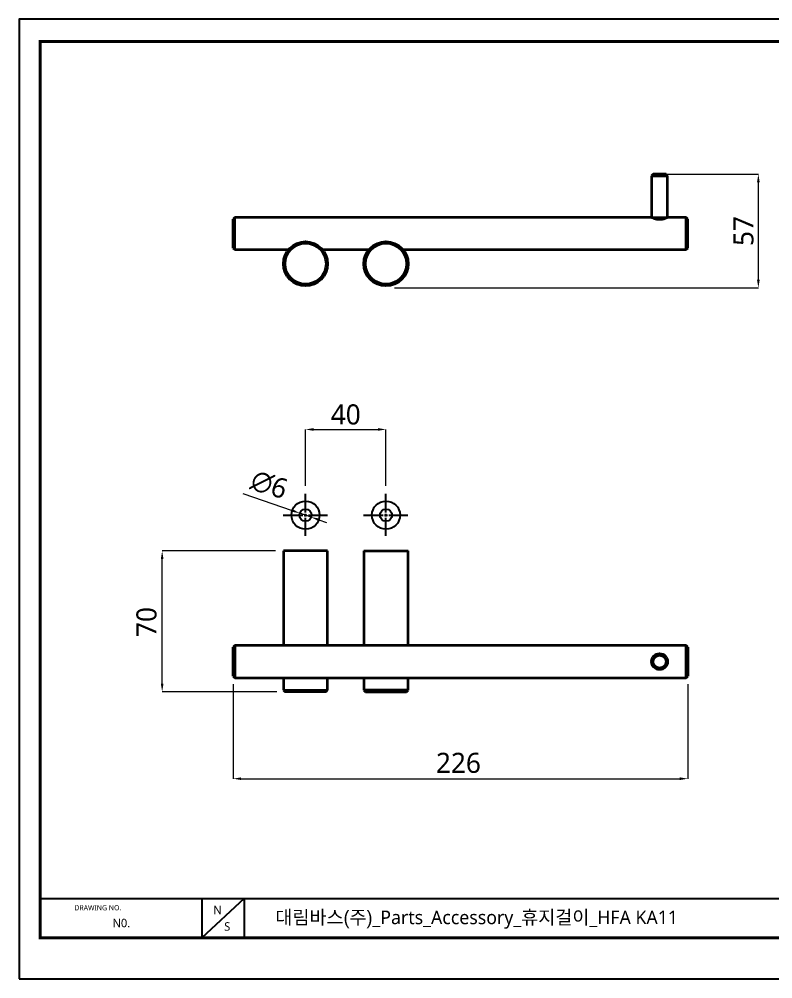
# Model space of a CAD drawing. Extents: x 16296681342 to 16296681993, y -37409617900 to -37409617423.
# Drawn here: x 16296681342.4 to 16296681717.1, y -37409617900.2 to -37409617423.2 of the extents above; entities that cross this region are included whole.
import ezdxf

# ---------------------------------------------------------------- set-up
doc = ezdxf.new("R2010")
doc.units = 0
doc.header["$LTSCALE"] = 10
doc.header["$MEASUREMENT"] = 0
doc.header["$PDMODE"] = 3
doc.header["$PDSIZE"] = -10
doc.linetypes.add('CENTER2', pattern=[28.575, 19.05, -3.175, 3.175, -3.175])
doc.layers.get('0').update_dxf_attribs({"linetype": 'CONTINUOUS'})
doc.layers.get('DEFPOINTS').update_dxf_attribs({"linetype": 'CONTINUOUS'})
doc.layers.add('1', color=7, linetype='CONTINUOUS')
doc.layers.add('BODY', color=7, linetype='CONTINUOUS')
doc.styles.add('Daelim Dimension', font='NanumGothic.ttf')
doc.dimstyles.new('DEFAULT', dxfattribs={"dimscale": 2, "dimtxt": 2, "dimasz": 2, "dimexe": 0, "dimexo": 2, "dimgap": 1, "dimtad": 1, "dimdec": 1, "dimzin": 9, "dimdsep": 46, "dimtxsty": 'Daelim Dimension', "dimcen": 0.5, "dimclrd": 252, "dimclre": 252, "dimclrt": 3, "dimadec": 1, "dimazin": 0, "dimtfac": 1, "dimtdec": 1, "dimtix": 1, "dimtmove": 0, "dimatfit": 3, "dimfxl": 0, "dimtolj": 1, "dimtzin": 1, "dimlwd": 9, "dimlwe": 9, "dimarcsym": 0})

# ---------------------------------------------------------------- blocks, each defined once
blk = doc.blocks.new('*D129')
at = {"layer": 'BODY', "color": 5, "lineweight": 9, "ltscale": 0.7}
for p, q in [((16296681664.78772, -37409617500.206467), (16296681709.9091, -37409617500.206467)), ((16296681709.9091, -37409617552.706673), (16296681709.9091, -37409617504.206467)), ((16296681528.93609, -37409617556.706673), (16296681709.9091, -37409617556.706673))]:
    blk.add_line(p, q, dxfattribs=at)
at = {"layer": 'BODY', "color": 5, "ltscale": 0.7}
for points in [[(16296681709.24243, -37409617504.206467), (16296681710.575769, -37409617504.206467), (16296681709.9091, -37409617500.206467)], [(16296681709.24243, -37409617552.706673), (16296681710.575769, -37409617552.706673), (16296681709.9091, -37409617556.706673)]]:
    blk.add_solid(points, dxfattribs=at)
at = {"layer": 'DEFPOINTS', "color": 0, "ltscale": 0.7}
for p in [(16296681660.78772, -37409617500.206467), (16296681709.9091, -37409617500.206467), (16296681524.93609, -37409617556.706673)]:
    blk.add_point(p, dxfattribs=at)
at = {"layer": 'BODY', "color": 7, "lineweight": 5, "ltscale": 0.7, "insert": (16296681702.52282, -37409617528.456558), "char_height": 10, "attachment_point": 5, "rotation": 90, "style": 'Daelim Dimension'}
blk.add_mtext('\\A1;57', dxfattribs=at)
blk = doc.blocks.new('*D130')
at = {"layer": 'BODY', "color": 5, "lineweight": 9, "ltscale": 0.7}
for p, q in [((16296681469.78772, -37409617687.47404), (16296681413.5142, -37409617687.47404)), ((16296681413.5142, -37409617753.47404), (16296681413.5142, -37409617691.47404)), ((16296681470.58772, -37409617757.47404), (16296681413.5142, -37409617757.47404))]:
    blk.add_line(p, q, dxfattribs=at)
at = {"layer": 'BODY', "color": 5, "ltscale": 0.7}
for points in [[(16296681412.84754, -37409617691.47404), (16296681414.18087, -37409617691.47404), (16296681413.5142, -37409617687.47404)], [(16296681412.84754, -37409617753.47404), (16296681414.18087, -37409617753.47404), (16296681413.5142, -37409617757.47404)]]:
    blk.add_solid(points, dxfattribs=at)
at = {"layer": 'DEFPOINTS', "color": 0, "ltscale": 0.7}
for p in [(16296681413.5142, -37409617687.47404), (16296681473.78772, -37409617687.47404), (16296681474.58772, -37409617757.47404)]:
    blk.add_point(p, dxfattribs=at)
at = {"layer": 'BODY', "color": 7, "lineweight": 5, "ltscale": 0.7, "insert": (16296681400.69874, -37409617730.24942), "char_height": 10, "attachment_point": 1, "rotation": 90, "style": 'Daelim Dimension'}
blk.add_mtext('\\A1;70', dxfattribs=at)
blk = doc.blocks.new('*D131')
at = {"layer": 'BODY', "color": 5, "lineweight": 9, "ltscale": 0.7}
for p, q in [((16296681448.78772, -37409617753.674026), (16296681448.78772, -37409617800.678871)), ((16296681674.78772, -37409617753.674026), (16296681674.78772, -37409617800.678871)), ((16296681452.78772, -37409617800.678871), (16296681670.78772, -37409617800.678871))]:
    blk.add_line(p, q, dxfattribs=at)
at = {"layer": 'BODY', "color": 5, "ltscale": 0.7}
for points in [[(16296681452.78772, -37409617800.012207), (16296681452.78772, -37409617801.345543), (16296681448.78772, -37409617800.678871)], [(16296681670.78772, -37409617800.012207), (16296681670.78772, -37409617801.345543), (16296681674.78772, -37409617800.678871)]]:
    blk.add_solid(points, dxfattribs=at)
at = {"layer": 'DEFPOINTS', "color": 0, "ltscale": 0.7}
for p in [(16296681448.78772, -37409617749.674026), (16296681674.78772, -37409617749.674026), (16296681674.78772, -37409617800.678871)]:
    blk.add_point(p, dxfattribs=at)
at = {"layer": 'BODY', "color": 7, "lineweight": 5, "ltscale": 0.7, "insert": (16296681549.620331, -37409617787.791893), "char_height": 10, "attachment_point": 1, "style": 'Daelim Dimension'}
blk.add_mtext('\\A1;226', dxfattribs=at)
blk = doc.blocks.new('*D138')
at = {"layer": 'BODY', "color": 5, "lineweight": 9, "ltscale": 0.7}
for p, q in [((16296681453.57, -37409617658.87), (16296681478.17, -37409617667.39)), ((16296681487.62, -37409617670.67), (16296681481.95, -37409617668.7)), ((16296681491.4, -37409617671.97), (16296681495.18, -37409617673.28))]:
    blk.add_line(p, q, dxfattribs=at)
at = {"layer": 'BODY', "color": 5, "ltscale": 0.7}
for points in [[(16296681478.39, -37409617666.76), (16296681477.95, -37409617668.02), (16296681481.95, -37409617668.7)], [(16296681491.62, -37409617671.34), (16296681491.18, -37409617672.6), (16296681487.62, -37409617670.67)]]:
    blk.add_solid(points, dxfattribs=at)
at = {"layer": 'DEFPOINTS', "color": 0, "ltscale": 0.7}
for p in [(16296681481.95, -37409617668.7), (16296681487.62, -37409617670.67)]:
    blk.add_point(p, dxfattribs=at)
at = {"layer": 'BODY', "color": 7, "lineweight": 5, "ltscale": 0.7, "insert": (16296681466.72, -37409617654.55), "char_height": 10, "attachment_point": 5, "rotation": 340.9002, "style": 'Daelim Dimension'}
blk.add_mtext('\\A1;∅6', dxfattribs=at)
blk = doc.blocks.new('*U137')
at = {"color": 0, "linetype": 'CENTER2'}
for p, q in [((0, 1.4), (0, 10.61)), ((-11.18, 0), (-1.4, 0)), ((1.4, 0), (10.94, 0)), ((0, -10.25), (0, -1.4))]:
    blk.add_line(p, q, dxfattribs=at)
at = {"color": 0, "linetype": 'Continuous'}
for p, q in [((-0.7, 0), (0.7, 0)), ((0, -0.7), (0, 0.7))]:
    blk.add_line(p, q, dxfattribs=at)
blk = doc.blocks.new('*U140')
at = {"color": 0, "linetype": 'CENTER2'}
for p, q in [((0, 1.4), (0, 10.61)), ((-11.18, 0), (-1.4, 0)), ((1.4, 0), (10.94, 0)), ((0, -10.25), (0, -1.4))]:
    blk.add_line(p, q, dxfattribs=at)
at = {"color": 0, "linetype": 'Continuous'}
for p, q in [((-0.7, 0), (0.7, 0)), ((0, -0.7), (0, 0.7))]:
    blk.add_line(p, q, dxfattribs=at)
blk = doc.blocks.new('*D141')
at = {"layer": 'BODY', "color": 5, "lineweight": 9, "ltscale": 0.7}
for p, q in [((16296681484.78772, -37409617655.069107), (16296681484.78772, -37409617627.07962)), ((16296681488.78772, -37409617627.07962), (16296681520.78772, -37409617627.07962)), ((16296681524.78772, -37409617655.069107), (16296681524.78772, -37409617627.07962))]:
    blk.add_line(p, q, dxfattribs=at)
at = {"layer": 'BODY', "color": 5, "ltscale": 0.7}
for points in [[(16296681488.78772, -37409617626.412956), (16296681488.78772, -37409617627.746277), (16296681484.78772, -37409617627.07962)], [(16296681520.78772, -37409617626.412956), (16296681520.78772, -37409617627.746277), (16296681524.78772, -37409617627.07962)]]:
    blk.add_solid(points, dxfattribs=at)
at = {"layer": 'DEFPOINTS', "color": 0, "ltscale": 0.7}
for p in [(16296681524.78772, -37409617627.07962), (16296681484.78772, -37409617659.069107), (16296681524.78772, -37409617659.069107)]:
    blk.add_point(p, dxfattribs=at)
at = {"layer": 'BODY', "color": 7, "lineweight": 5, "ltscale": 0.7, "insert": (16296681504.78772, -37409617619.671898), "char_height": 10, "attachment_point": 5, "style": 'Daelim Dimension'}
blk.add_mtext('\\A1;40', dxfattribs=at)

msp = doc.modelspace()

# ---------------------------------------------------------------- linework, layer by layer
at = {"color": 5}
msp.add_line((16296681352.907619, -37409617860.183144), (16296681877.0949, -37409617860.183144), dxfattribs=at)
at = {"color": 5, "ltscale": 40}
for p, q in [((16296681433.258301, -37409617860.183144), (16296681433.258301, -37409617879.799477)), ((16296681433.258301, -37409617860.183144), (16296681433.258301, -37409617879.799477)), ((16296681454.252661, -37409617860.183144), (16296681433.258301, -37409617879.799477)), ((16296681454.252661, -37409617860.183144), (16296681433.258301, -37409617879.799477)), ((16296681454.252661, -37409617860.183144), (16296681454.252661, -37409617879.799477)), ((16296681454.252661, -37409617860.183144), (16296681454.252661, -37409617879.799477))]:
    msp.add_line(p, q, dxfattribs=at)
at = {"ltscale": 0.5}
msp.add_lwpolyline([(16296681342.439421, -37409617900.150017), (16296681993.439421, -37409617900.150017), (16296681993.439421, -37409617423.150017), (16296681342.439421, -37409617423.150017)], close=True, dxfattribs=at)
at = {"color": 5, "linetype": 'ByBlock', "lineweight": 200, "const_width": 1.5}
msp.add_lwpolyline([(16296681352.907619, -37409617879.725304), (16296681982.907619, -37409617879.725304), (16296681982.907619, -37409617434.225304), (16296681352.907619, -37409617434.225304)], close=True, dxfattribs=at)
for centre, radius in [((16296681484.78772, -37409617669.683487), 7), ((16296681484.78772, -37409617669.683487), 3), ((16296681524.78772, -37409617669.683487), 7), ((16296681524.78772, -37409617669.683487), 3)]:
    msp.add_circle(centre, radius)
at = {"layer": '1', "linetype": 'Continuous', "lineweight": 35}
for p, q in [((16296681657.587721, -37409617500.206451), (16296681656.78772, -37409617501.006447)), ((16296681660.78772, -37409617500.206451), (16296681657.587721, -37409617500.206451)), ((16296681663.987711, -37409617500.206451), (16296681660.78772, -37409617500.206451)), ((16296681664.78772, -37409617501.006447), (16296681663.987711, -37409617500.206451)), ((16296681656.78772, -37409617501.006447), (16296681656.78772, -37409617521.706017)), ((16296681656.78772, -37409617501.006447), (16296681660.78772, -37409617501.006447)), ((16296681660.78772, -37409617501.006447), (16296681664.78772, -37409617501.006447)), ((16296681664.78772, -37409617521.706017), (16296681664.78772, -37409617501.006447)), ((16296681449.587721, -37409617521.706451), (16296681448.78772, -37409617522.506447)), ((16296681448.78772, -37409617536.906464), (16296681448.78772, -37409617522.506447)), ((16296681449.587721, -37409617537.706451), (16296681449.587721, -37409617521.706451)), ((16296681656.78772, -37409617521.706451), (16296681449.587721, -37409617521.706451)), ((16296681673.987711, -37409617521.706451), (16296681664.78783, -37409617521.706451)), ((16296681674.78772, -37409617522.506447), (16296681673.987711, -37409617521.706451)), ((16296681673.987711, -37409617537.706451), (16296681673.987711, -37409617521.706451)), ((16296681674.78772, -37409617536.906464), (16296681674.78772, -37409617522.506447)), ((16296681448.78772, -37409617536.906464), (16296681449.587721, -37409617537.706451)), ((16296681449.587721, -37409617537.706451), (16296681476.30209, -37409617537.706451)), ((16296681493.273529, -37409617537.706451), (16296681516.30196, -37409617537.706451)), ((16296681533.2745, -37409617537.706451), (16296681673.987711, -37409617537.706451)), ((16296681673.987711, -37409617537.706451), (16296681674.78772, -37409617536.906464)), ((16296681495.78772, -37409617687.47403), (16296681473.78772, -37409617687.47403)), ((16296681473.78772, -37409617687.47403), (16296681473.78772, -37409617734.473808)), ((16296681495.78772, -37409617734.473808), (16296681495.78772, -37409617687.47403)), ((16296681513.78772, -37409617687.47403), (16296681513.78772, -37409617734.473808)), ((16296681513.78772, -37409617687.47403), (16296681535.78772, -37409617687.47403)), ((16296681535.78772, -37409617734.473808), (16296681535.78772, -37409617687.47403)), ((16296681449.587721, -37409617734.47403), (16296681448.78772, -37409617735.274033)), ((16296681448.78772, -37409617749.674026), (16296681448.78772, -37409617735.274033)), ((16296681673.987711, -37409617734.47403), (16296681449.587721, -37409617734.47403)), ((16296681449.587721, -37409617734.47403), (16296681449.587721, -37409617750.47403)), ((16296681674.78772, -37409617735.274033), (16296681673.987711, -37409617734.47403)), ((16296681673.987711, -37409617750.47403), (16296681673.987711, -37409617734.47403)), ((16296681674.78772, -37409617735.274033), (16296681674.78772, -37409617749.674026)), ((16296681448.78772, -37409617749.674026), (16296681449.587721, -37409617750.47403)), ((16296681449.587721, -37409617750.47403), (16296681673.987711, -37409617750.47403)), ((16296681473.78772, -37409617750.473061), (16296681473.78772, -37409617756.674026)), ((16296681495.78772, -37409617756.674026), (16296681495.78772, -37409617750.473061)), ((16296681513.78772, -37409617750.473061), (16296681513.78772, -37409617756.674026)), ((16296681535.78772, -37409617756.674026), (16296681535.78772, -37409617750.473061)), ((16296681673.987711, -37409617750.47403), (16296681674.78772, -37409617749.674026)), ((16296681473.78772, -37409617756.674026), (16296681495.78772, -37409617756.674026)), ((16296681473.78772, -37409617756.674026), (16296681474.587721, -37409617757.47403)), ((16296681494.987711, -37409617757.47403), (16296681474.587721, -37409617757.47403)), ((16296681494.987711, -37409617757.47403), (16296681495.78772, -37409617756.674026)), ((16296681513.78772, -37409617756.674026), (16296681514.587721, -37409617757.47403)), ((16296681524.78772, -37409617756.674026), (16296681513.78772, -37409617756.674026)), ((16296681514.587721, -37409617757.47403), (16296681524.78772, -37409617757.47403)), ((16296681535.78772, -37409617756.674026), (16296681524.78772, -37409617756.674026)), ((16296681524.78772, -37409617757.47403), (16296681534.987711, -37409617757.47403)), ((16296681534.987711, -37409617757.47403), (16296681535.78772, -37409617756.674026))]:
    msp.add_line(p, q, dxfattribs=at)
at = {"layer": '1', "color": 0, "linetype": 'Continuous', "lineweight": 35}
msp.add_line((16296681449.587721, -37409617521.706451), (16296681448.78772, -37409617522.506447), dxfattribs=at)
at = {"layer": '1', "linetype": 'Continuous', "lineweight": 35}
for centre, radius in [((16296681484.78772, -37409617544.706451), 11), ((16296681524.78772, -37409617544.706451), 11), ((16296681484.78772, -37409617544.706451), 10.2), ((16296681524.78772, -37409617544.706451), 10.2), ((16296681660.78772, -37409617742.47403), 4), ((16296681660.78772, -37409617742.47403), 3.2)]:
    msp.add_circle(centre, radius, dxfattribs=at)
msp.add_open_spline([(16296681656.78771, -37409617521.706451), (16296681656.78772, -37409617521.706459), (16296681656.794479, -37409617521.709839), (16296681656.82095, -37409617521.72303), (16296681656.860371, -37409617521.742622), (16296681656.92535, -37409617521.774452), (16296681656.974091, -37409617521.797997), (16296681656.984261, -37409617521.802902), (16296681657.005329, -37409617521.813019), (16296681657.038019, -37409617521.828667), (16296681657.07391, -37409617521.845673), (16296681657.14987, -37409617521.881371), (16296681657.206051, -37409617521.907387), (16296681657.3293, -37409617521.963219), (16296681657.396351, -37409617521.993019), (16296681657.487049, -37409617522.032204), (16296681657.505529, -37409617522.040131), (16296681657.54319, -37409617522.056183), (16296681657.562361, -37409617522.064293), (16296681657.620621, -37409617522.08876), (16296681657.660561, -37409617522.105293), (16296681657.783609, -37409617522.155357), (16296681657.869961, -37409617522.189377), (16296681658.05125, -37409617522.257881), (16296681658.146191, -37409617522.292351), (16296681658.2953, -37409617522.343712), (16296681658.346109, -37409617522.360771), (16296681658.424061, -37409617522.386192), (16296681658.450371, -37409617522.394653), (16296681658.503349, -37409617522.411407), (16296681658.53002, -37409617522.419724), (16296681658.664339, -37409617522.460876), (16296681658.77475, -37409617522.492577), (16296681659.001619, -37409617522.552559), (16296681659.11808, -37409617522.580856), (16296681659.357309, -37409617522.633087), (16296681659.480089, -37409617522.657028), (16296681659.63785, -37409617522.683548), (16296681659.669621, -37409617522.688683), (16296681659.733589, -37409617522.698593), (16296681659.765699, -37409617522.703346), (16296681659.862089, -37409617522.71698), (16296681659.926571, -37409617522.725227), (16296681660.12067, -37409617522.747398), (16296681660.381229, -37409617522.770042), (16296681660.64533, -37409617522.778061), (16296681660.84477, -37409617522.778343), (16296681660.91148, -37409617522.777473), (16296681661.0119, -37409617522.774696), (16296681661.04549, -37409617522.773537), (16296681661.11244, -37409617522.770729), (16296681661.1458, -37409617522.769081), (16296681661.31201, -37409617522.759712), (16296681661.44314, -37409617522.748497), (16296681661.70187, -37409617522.719383), (16296681661.829479, -37409617522.701469), (16296681662.01833, -37409617522.670082), (16296681662.080851, -37409617522.658867), (16296681662.17399, -37409617522.640984), (16296681662.204969, -37409617522.634842), (16296681662.266439, -37409617522.622269), (16296681662.29694, -37409617522.615837), (16296681662.448299, -37409617522.583), (16296681662.565769, -37409617522.554573), (16296681662.79393, -37409617522.494469), (16296681662.904619, -37409617522.462784), (16296681663.065741, -37409617522.413528), (16296681663.118629, -37409617522.39682), (16296681663.196739, -37409617522.371407), (16296681663.222601, -37409617522.362877), (16296681663.273769, -37409617522.345757), (16296681663.299049, -37409617522.337173), (16296681663.424021, -37409617522.294212), (16296681663.519341, -37409617522.259666), (16296681663.70104, -37409617522.191109), (16296681663.787439, -37409617522.157097), (16296681663.95138, -37409617522.090477), (16296681664.028919, -37409617522.057854), (16296681664.120171, -37409617522.018478), (16296681664.138149, -37409617522.010674), (16296681664.173361, -37409617521.99527), (16296681664.22509, -37409617521.972504), (16296681664.2736, -37409617521.950768), (16296681664.366381, -37409617521.908783), (16296681664.422581, -37409617521.882751), (16296681664.523689, -37409617521.835274), (16296681664.56859, -37409617521.813812), (16296681664.627171, -37409617521.785522), (16296681664.645229, -37409617521.776749), (16296681664.678341, -37409617521.76059), (16296681664.693399, -37409617521.753197), (16296681664.733419, -37409617521.733498), (16296681664.77343, -37409617521.713608), (16296681664.787331, -37409617521.706642), (16296681664.78771, -37409617521.706459), (16296681664.78772, -37409617521.706451), (16296681664.78772, -37409617521.706451)], degree=3, knots=[0, 0, 0, 0, 0.031218253, 0.031218253, 0.0624365059, 0.0936547589, 0.0936547589, 0.1014593221, 0.1014593221, 0.1092638854, 0.1248730119, 0.1248730119, 0.1560912648, 0.1560912648, 0.1873095178, 0.1873095178, 0.1951140811, 0.1951140811, 0.2029186443, 0.2029186443, 0.2185277708, 0.2185277708, 0.2497460237, 0.2497460237, 0.2809642767, 0.2809642767, 0.2965734032, 0.2965734032, 0.3043779664, 0.3043779664, 0.3121825297, 0.3121825297, 0.3434007827, 0.3434007827, 0.3746190356, 0.3746190356, 0.4058372886, 0.4058372886, 0.4136418518, 0.4136418518, 0.4214464151, 0.4214464151, 0.4370555416, 0.4370555416, 0.4682737945, 0.4994920475, 0.4994920475, 0.515101174, 0.515101174, 0.5229057372, 0.5229057372, 0.5307103005, 0.5307103005, 0.5619285534, 0.5619285534, 0.5931468064, 0.5931468064, 0.6087559329, 0.6087559329, 0.6165604961, 0.6165604961, 0.6243650594, 0.6243650594, 0.6555833123, 0.6555833123, 0.6868015653, 0.6868015653, 0.7024106918, 0.7024106918, 0.710215255, 0.710215255, 0.7180198183, 0.7180198183, 0.7492380712, 0.7492380712, 0.7804563242, 0.7804563242, 0.8116745772, 0.8116745772, 0.8194791404, 0.8194791404, 0.8272837037, 0.8428928301, 0.8428928301, 0.8741110831, 0.8741110831, 0.9053293361, 0.9053293361, 0.9209384626, 0.9209384626, 0.936547589, 0.936547589, 0.967765842, 0.998984095, 0.998984095, 1, 1, 1, 1], dxfattribs=at)

# ---------------------------------------------------------------- block references
at = {"color": 2, "linetype": 'CENTER2'}
for name, p in [('*U137', (16296681484.78772, -37409617669.683487)), ('*U140', (16296681524.78772, -37409617669.683487))]:
    msp.add_blockref(name, p, dxfattribs=at)

# ---------------------------------------------------------------- texts
at = {"color": 5, "ltscale": 40, "style": 'Daelim Dimension'}
msp.add_text('DRAWING NO.', height=2.56901127, dxfattribs=at).set_placement((16296681369.88052, -37409617866.117821))
at = {"attachment_point": 1, "style": 'Daelim Dimension'}
for s, insert, char_height, width in [('N', (16296681438.968491, -37409617863.860847), 4.204124, 5.86731056), ('N0.', (16296681388.850901, -37409617870.319572), 4.2041236, 26.37394471), ('S', (16296681444.37464, -37409617872.038368), 4.204124, 5.86731056)]:
    msp.add_mtext(s, dxfattribs=dict(at, insert=insert, char_height=char_height, width=width))
at = {"color": 2, "insert": (16296681469.779881, -37409617866.229263), "char_height": 6.75662715, "width": 260.66283526, "attachment_point": 1, "style": 'Daelim Dimension'}
msp.add_mtext('{\\fGulim|b0|i0|c129|p50;대림바스(주)}_Parts_Accessory_휴지걸이_HFA KA11', dxfattribs=at)

# ---------------------------------------------------------------- dimensions: what is measured, and where the dimension line sits
at = {"layer": 'BODY', "lineweight": 5, "ltscale": 0.7}
dim = msp.add_linear_dim(base=(16296681709.9091, -37409617500.206467), p1=(16296681524.93609, -37409617556.70665), p2=(16296681660.78772, -37409617500.206451), angle=90, dimstyle='DEFAULT', override={"dimtxt": 5, "dimdec": 0, "dimclrd": 5, "dimclre": 5, "dimclrt": 7}, dxfattribs=at)
dim.commit()
dim.dimension.update_dxf_attribs({"geometry": '*D129', "text_midpoint": (16296681702.52282, -37409617528.456558)})
dim = msp.add_linear_dim(base=(16296681524.78772, -37409617627.07962), p1=(16296681484.78772, -37409617659.069107), p2=(16296681524.78772, -37409617659.069107), dimstyle='DEFAULT', override={"dimtxt": 5, "dimclrd": 5, "dimclre": 5, "dimclrt": 7}, dxfattribs=at)
dim.commit()
dim.dimension.update_dxf_attribs({"geometry": '*D141', "text_midpoint": (16296681504.78772, -37409617619.671898)})
dim = msp.add_diameter_dim_2p(p1=(16296681487.62257, -37409617670.665138), p2=(16296681481.952869, -37409617668.701851), dimstyle='DEFAULT', override={"dimtxt": 5, "dimclrd": 5, "dimclre": 5, "dimclrt": 7}, dxfattribs=at)
dim.commit()
dim.dimension.update_dxf_attribs({"geometry": '*D138', "text_midpoint": (16296681466.724461, -37409617654.552269)})
dim = msp.add_linear_dim(base=(16296681413.5142, -37409617687.474037), p1=(16296681474.587721, -37409617757.47403), p2=(16296681473.78772, -37409617687.47403), angle=90, dimstyle='DEFAULT', override={"dimtxt": 5, "dimclrd": 5, "dimclre": 5, "dimclrt": 7}, dxfattribs=at)
dim.commit()
dim.dimension.update_dxf_attribs({"geometry": '*D130', "text_midpoint": (16296681413.514191, -37409617722.47403), "dimtype": 160})
dim = msp.add_linear_dim(base=(16296681674.78772, -37409617800.678871), p1=(16296681448.78772, -37409617749.674026), p2=(16296681674.78772, -37409617749.674026), dimstyle='DEFAULT', override={"dimtxt": 5, "dimclrd": 5, "dimclre": 5, "dimclrt": 7}, dxfattribs=at)
dim.commit()
dim.dimension.update_dxf_attribs({"geometry": '*D131', "text_midpoint": (16296681561.78772, -37409617800.678871), "dimtype": 160})

doc.saveas('drawing.dxf')
